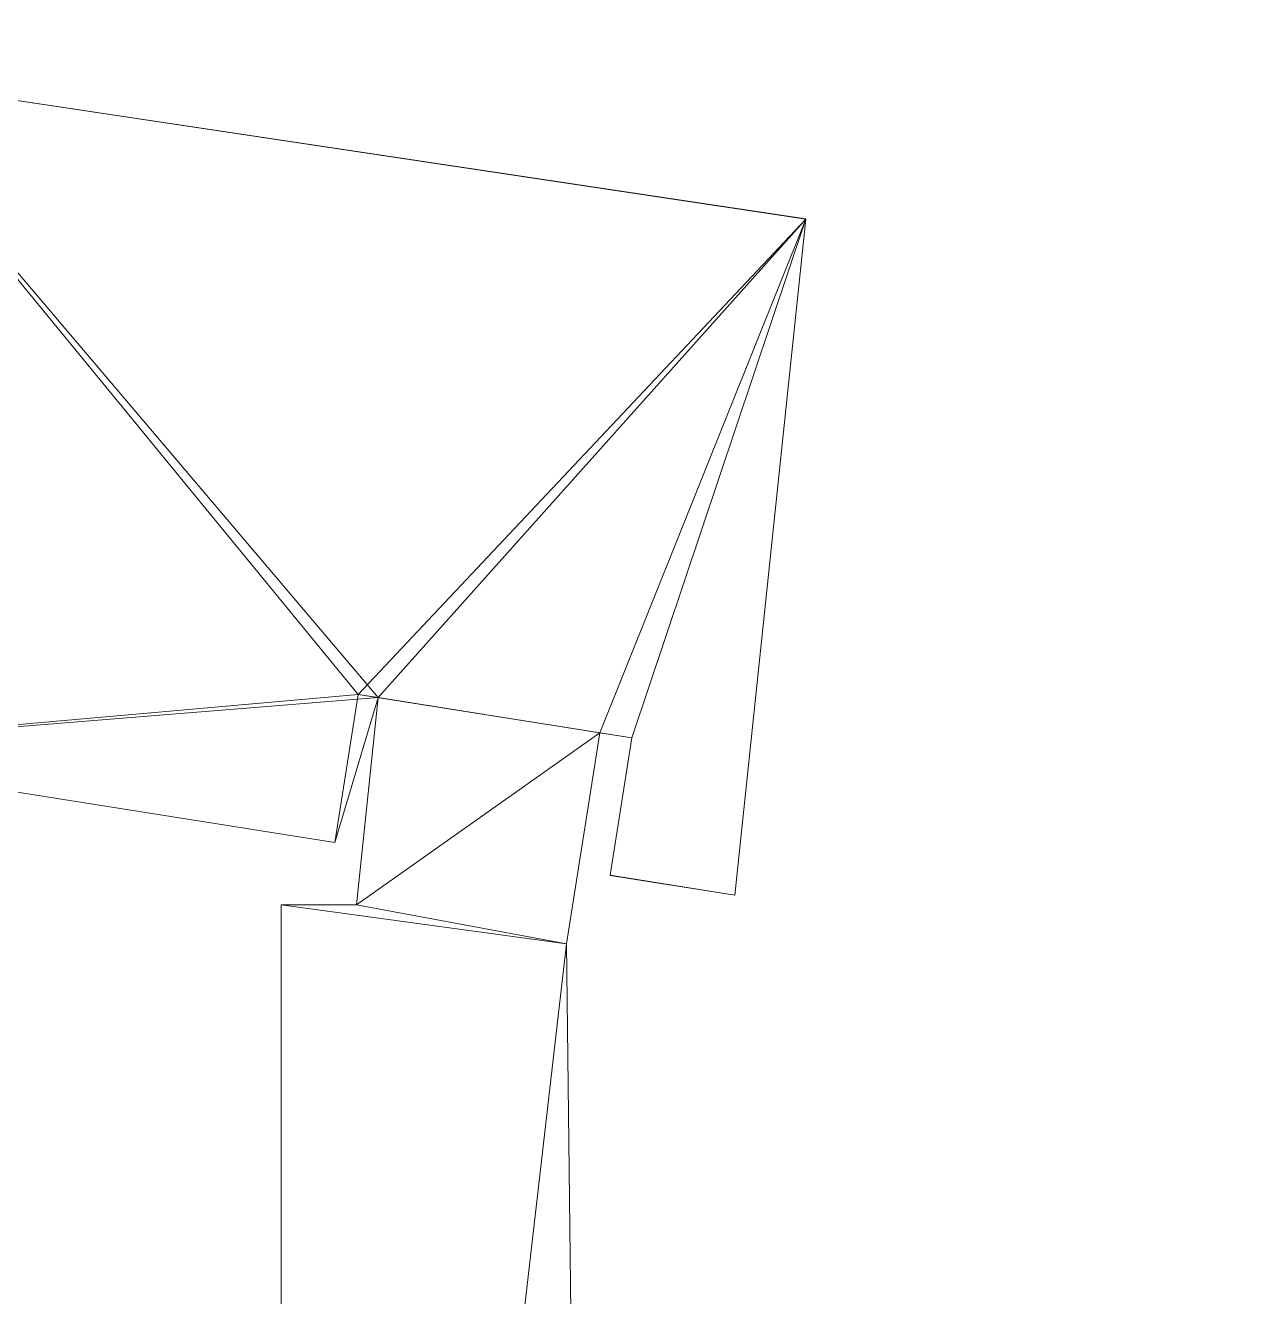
# Model space of a CAD drawing. Header units: inches. Extents: x -103556 to 1920310, y -1393088 to 690320.
# Drawn here: x 402411 to 908377, y 169468 to 690320 of the extents above; entities that cross this region are included whole.
import ezdxf

# ---------------------------------------------------------------- set-up
doc = ezdxf.new("R2010")
doc.units = ezdxf.units.IN
doc.header["$MEASUREMENT"] = 0
for name, color, linetype, lineweight in [('A-CLNG-SUSP', 5, 'Continuous', 13), ('A-FLOR-OTLN', 6, 'Continuous', 13), ('A-WALL', 2, 'Continuous', 13)]:
    doc.layers.add(name, color=color, linetype=linetype, lineweight=lineweight)

msp = doc.modelspace()

# ---------------------------------------------------------------- meshes
at = {"layer": 'A-CLNG-SUSP'}
mesh = msp.add_polyface(dxfattribs=at)
corners = [(286866, 393916, 132866), (529276, 355522, 132866), (538888, 416206, 132866), (651050, 398441, 132866), (642122, 342072, 132866), (693237, 333976, 132866), (722353, 611002, 132866), (330567, 669833, 132866)]
mesh.append_faces([[corners[k] for k in face] for face in [(3, 6, 2)]], dxfattribs={"vtx0": -1, "vtx1": -1})
mesh.append_faces([[corners[k] for k in face] for face in [(2, 6, 7, 0)]], dxfattribs={"vtx0": -1, "vtx3": -1})
mesh.append_faces([[corners[k] for k in face] for face in [(0, 1, 2)]], dxfattribs={"vtx2": -1})
mesh.append_faces([[corners[k] for k in face] for face in [(3, 4, 5, 6)]], dxfattribs={"vtx3": -1})
mesh = msp.add_polyface(dxfattribs=at)
corners = [(286866, 393916, 132864), (330567, 669833, 132864), (722353, 611002, 132864), (693237, 333976, 132864), (642122, 342072, 132864), (651050, 398441, 132864), (538888, 416206, 132864), (529276, 355522, 132864)]
mesh.append_faces([[corners[k] for k in face] for face in [(2, 5, 6, 1)]], dxfattribs={"vtx0": -1, "vtx2": -1})
mesh.append_faces([[corners[k] for k in face] for face in [(3, 4, 5, 2)]], dxfattribs={"vtx2": -1})
mesh.append_faces([[corners[k] for k in face] for face in [(6, 7, 0, 1)]], dxfattribs={"vtx3": -1})
mesh = msp.add_polyface(dxfattribs=at)
corners = [(330567, 669833, 132866), (722353, 611002, 132866), (722353, 611002, 132864), (330567, 669833, 132864)]
mesh.append_faces([[corners[k] for k in face] for face in [(0, 1, 2, 3)]])
mesh = msp.add_polyface(dxfattribs=at)
corners = [(722353, 611002, 132866), (693237, 333976, 132866), (693237, 333976, 132864), (722353, 611002, 132864)]
mesh.append_faces([[corners[k] for k in face] for face in [(0, 1, 2, 3)]])
mesh = msp.add_polyface(dxfattribs=at)
corners = [(422916, -684000, 64850), (422916, -822912, 64850), (493612, -822912, 64850), (493612, -794064, 64850), (513588, -794064, 64850), (513588, -1016360, 64850), (129983, -1023056, 64850), (129983, -1122168, 64850), (129983, -1137566, 64850), (469827, -1137566, 64850), (469827, -1116550, 64850), (1920310, -1091232, 64850), (1886767, 173467, 64850), (1626695, 173467, 64850), (1626695, 42707, 64850), (1767286, 46436, 64850), (1792691, -911443, 64850), (1637747, -911443, 64850), (1637747, -978259, 64850), (793892, -992989, 64850), (793892, -929205, 64850), (638852, -929205, 64850), (624249, 314010, 64850), (637952, 400524, 64850), (547043, 414922, 64850), (538121, 330039, 64850), (507210, 330039, 64850), (507210, -700617, 64850), (486370, -700617, 64850), (486370, -624825, 64850), (181712, -624825, 64850), (181712, -684000, 64850)]
mesh.append_faces([[corners[k] for k in face] for face in [(0, 29, 30, 31)]], dxfattribs={"vtx0": -1})
mesh.append_faces([[corners[k] for k in face] for face in [(3, 28, 0)]], dxfattribs={"vtx0": -1, "vtx1": -1, "vtx2": -1})
mesh.append_faces([[corners[k] for k in face] for face in [(5, 10, 19, 21)]], dxfattribs={"vtx0": -1, "vtx1": -1, "vtx2": -1, "vtx3": -1})
mesh.append_faces([[corners[k] for k in face] for face in [(0, 28, 29), (12, 15, 16, 11), (11, 18, 19, 10)]], dxfattribs={"vtx0": -1, "vtx2": -1})
mesh.append_faces([[corners[k] for k in face] for face in [(22, 25, 26, 27), (10, 5, 6, 7)]], dxfattribs={"vtx0": -1, "vtx3": -1})
mesh.append_faces([[corners[k] for k in face] for face in [(20, 21, 19)]], dxfattribs={"vtx1": -1})
mesh.append_faces([[corners[k] for k in face] for face in [(4, 5, 21)]], dxfattribs={"vtx1": -1, "vtx2": -1})
mesh.append_faces([[corners[k] for k in face] for face in [(21, 22, 27, 4)]], dxfattribs={"vtx1": -1, "vtx2": -1, "vtx3": -1})
mesh.append_faces([[corners[k] for k in face] for face in [(27, 28, 3, 4)]], dxfattribs={"vtx1": -1, "vtx3": -1})
mesh.append_faces([[corners[k] for k in face] for face in [(23, 24, 25, 22), (13, 14, 15, 12), (1, 2, 3, 0)]], dxfattribs={"vtx2": -1})
mesh.append_faces([[corners[k] for k in face] for face in [(16, 17, 18, 11)]], dxfattribs={"vtx2": -1, "vtx3": -1})
mesh.append_faces([[corners[k] for k in face] for face in [(7, 8, 9, 10)]], dxfattribs={"vtx3": -1})
mesh = msp.add_polyface(dxfattribs=at)
corners = [(422916, -684000, 64848), (181712, -684000, 64848), (181712, -624825, 64848), (486370, -624825, 64848), (486370, -700617, 64848), (507210, -700617, 64848), (507210, 330039, 64848), (538121, 330039, 64848), (547043, 414922, 64848), (637952, 400524, 64848), (624249, 314010, 64848), (638852, -929205, 64848), (793892, -929205, 64848), (793892, -992989, 64848), (1637747, -978259, 64848), (1637747, -911443, 64848), (1792691, -911443, 64848), (1767286, 46436, 64848), (1626695, 42707, 64848), (1626695, 173467, 64848), (1886767, 173467, 64848), (1920310, -1091232, 64848), (469827, -1116550, 64848), (469827, -1137566, 64848), (129983, -1137566, 64848), (129983, -1122168, 64848), (129983, -1023056, 64848), (513588, -1016360, 64848), (513588, -794064, 64848), (493612, -794064, 64848), (493612, -822912, 64848), (422916, -822912, 64848)]
mesh.append_faces([[corners[k] for k in face] for face in [(16, 21, 14, 15)]], dxfattribs={"vtx0": -1, "vtx1": -1})
mesh.append_faces([[corners[k] for k in face] for face in [(29, 0, 4), (11, 28, 5)]], dxfattribs={"vtx0": -1, "vtx1": -1, "vtx2": -1})
mesh.append_faces([[corners[k] for k in face] for face in [(13, 22, 27, 11)]], dxfattribs={"vtx0": -1, "vtx1": -1, "vtx2": -1, "vtx3": -1})
mesh.append_faces([[corners[k] for k in face] for face in [(29, 4, 5, 28), (0, 3, 4)]], dxfattribs={"vtx0": -1, "vtx2": -1})
mesh.append_faces([[corners[k] for k in face] for face in [(22, 25, 26, 27)]], dxfattribs={"vtx0": -1, "vtx3": -1})
mesh.append_faces([[corners[k] for k in face] for face in [(2, 3, 0, 1)]], dxfattribs={"vtx1": -1})
mesh.append_faces([[corners[k] for k in face] for face in [(27, 28, 11), (6, 7, 10)]], dxfattribs={"vtx1": -1, "vtx2": -1})
mesh.append_faces([[corners[k] for k in face] for face in [(13, 14, 21, 22), (10, 11, 5, 6), (20, 21, 16, 17)]], dxfattribs={"vtx1": -1, "vtx3": -1})
mesh.append_faces([[corners[k] for k in face] for face in [(23, 24, 25, 22), (11, 12, 13)]], dxfattribs={"vtx2": -1})
mesh.append_faces([[corners[k] for k in face] for face in [(29, 30, 31, 0), (17, 18, 19, 20), (7, 8, 9, 10)]], dxfattribs={"vtx3": -1})
mesh = msp.add_polyface(dxfattribs=at)
corners = [(538888, 416206, 132866), (529276, 355522, 132866), (529276, 355522, 132864), (538888, 416206, 132864)]
mesh.append_faces([[corners[k] for k in face] for face in [(0, 1, 2, 3)]])
mesh = msp.add_polyface(dxfattribs=at)
corners = [(538121, 330039, 64850), (547043, 414922, 64850), (547043, 414922, 64848), (538121, 330039, 64848)]
mesh.append_faces([[corners[k] for k in face] for face in [(0, 1, 2, 3)]])
mesh = msp.add_polyface(dxfattribs=at)
corners = [(651050, 398441, 132866), (538888, 416206, 132866), (538888, 416206, 132864), (651050, 398441, 132864)]
mesh.append_faces([[corners[k] for k in face] for face in [(0, 1, 2, 3)]])
mesh = msp.add_polyface(dxfattribs=at)
corners = [(547043, 414922, 64850), (637952, 400524, 64850), (637952, 400524, 64848), (547043, 414922, 64848)]
mesh.append_faces([[corners[k] for k in face] for face in [(0, 1, 2, 3)]])
mesh = msp.add_polyface(dxfattribs=at)
corners = [(637952, 400524, 64850), (624249, 314010, 64850), (624249, 314010, 64848), (637952, 400524, 64848)]
mesh.append_faces([[corners[k] for k in face] for face in [(0, 1, 2, 3)]])
mesh = msp.add_polyface(dxfattribs=at)
corners = [(642122, 342072, 132866), (651050, 398441, 132866), (651050, 398441, 132864), (642122, 342072, 132864)]
mesh.append_faces([[corners[k] for k in face] for face in [(0, 1, 2, 3)]])
mesh = msp.add_polyface(dxfattribs=at)
corners = [(529276, 355522, 132866), (286866, 393916, 132866), (286866, 393916, 132864), (529276, 355522, 132864)]
mesh.append_faces([[corners[k] for k in face] for face in [(0, 1, 2, 3)]])
mesh = msp.add_polyface(dxfattribs=at)
corners = [(693237, 333976, 132866), (642122, 342072, 132866), (642122, 342072, 132864), (693237, 333976, 132864)]
mesh.append_faces([[corners[k] for k in face] for face in [(0, 1, 2, 3)]])
mesh = msp.add_polyface(dxfattribs=at)
corners = [(507210, 330039, 64850), (538121, 330039, 64850), (538121, 330039, 64848), (507210, 330039, 64848)]
mesh.append_faces([[corners[k] for k in face] for face in [(0, 1, 2, 3)]])
mesh = msp.add_polyface(dxfattribs=at)
corners = [(507210, -700617, 64850), (507210, 330039, 64850), (507210, 330039, 64848), (507210, -700617, 64848)]
mesh.append_faces([[corners[k] for k in face] for face in [(3, 0, 1, 2)]])
mesh = msp.add_polyface(dxfattribs=at)
corners = [(624249, 314010, 64850), (638852, -929205, 64850), (638852, -929205, 64848), (624249, 314010, 64848)]
mesh.append_faces([[corners[k] for k in face] for face in [(0, 1, 2, 3)]])
at = {"layer": 'A-FLOR-OTLN'}
mesh = msp.add_polyface(dxfattribs=at)
corners = [(1886767, 173467, -60972), (1920310, -1091232, -60972), (469827, -1116550, -60972), (469827, -1137574, -60972), (210339, -1137574, -60972), (214799, -1393088, -60972), (-57609, -1393088, -60972), (-57609, -1122168, -60972), (129975, -1122168, -60972), (129975, -1023048, -60972), (513588, -1016352, -60972), (513588, -794064, -60972), (493612, -794064, -60972), (493612, -822920, -60972), (422908, -822920, -60972), (422908, -684008, -60972), (181712, -684008, -60972), (181712, -822920, -60972), (-103556, -822920, -60972), (-103556, 423264, -60972), (-77347, 423264, -60972), (-35050, 690320, -60972), (235751, 647429, -60972), (241531, 683926, -60972), (330566, 669825, -60972), (330570, 669824, -60972), (722344, 610995, -60972), (693230, 333985, -60972), (642131, 342079, -60972), (651058, 398444, -60972), (637951, 400520, -60972), (624249, 314010, -60972), (638852, -929205, -60972), (793892, -929205, -60972), (793892, -992997, -60972), (1637755, -978267, -60972), (1637755, -911451, -60972), (1792691, -911451, -60972), (1767286, 46436, -60972), (1626695, 42707, -60972), (1626695, 173467, -60972), (181712, -624825, -60972), (486370, -624825, -60972), (486370, -700609, -60972), (507202, -700609, -60972), (507202, 330047, -60972), (538114, 330047, -60972), (547035, 414919, -60972), (529272, 355523, -60972), (286870, 393916, -60972), (181712, 404968, -60972)]
mesh.append_faces([[corners[k] for k in face] for face in [(49, 47, 48), (14, 12, 13)]], dxfattribs={"vtx0": -1})
mesh.append_faces([[corners[k] for k in face] for face in [(31, 46, 30), (26, 47, 25), (43, 15, 42), (34, 10, 32, 33)]], dxfattribs={"vtx0": -1, "vtx1": -1})
mesh.append_faces([[corners[k] for k in face] for face in [(32, 11, 44, 31), (15, 43, 12, 14)]], dxfattribs={"vtx0": -1, "vtx1": -1, "vtx2": -1})
mesh.append_faces([[corners[k] for k in face] for face in [(49, 22, 25, 47), (10, 34, 2, 4)]], dxfattribs={"vtx0": -1, "vtx1": -1, "vtx2": -1, "vtx3": -1})
mesh.append_faces([[corners[k] for k in face] for face in [(26, 29, 30), (50, 21, 22, 49), (32, 10, 11), (44, 11, 12, 43), (4, 9, 10)]], dxfattribs={"vtx0": -1, "vtx2": -1})
mesh.append_faces([[corners[k] for k in face] for face in [(30, 46, 47, 26)]], dxfattribs={"vtx0": -1, "vtx2": -1, "vtx3": -1})
mesh.append_faces([[corners[k] for k in face] for face in [(40, 0, 38, 39), (24, 25, 22, 23)]], dxfattribs={"vtx1": -1})
mesh.append_faces([[corners[k] for k in face] for face in [(45, 46, 31, 44), (19, 20, 41, 18)]], dxfattribs={"vtx1": -1, "vtx2": -1})
mesh.append_faces([[corners[k] for k in face] for face in [(37, 38, 0, 1), (50, 41, 20, 21), (41, 42, 15, 16), (34, 35, 1, 2), (8, 9, 4, 5)]], dxfattribs={"vtx1": -1, "vtx3": -1})
mesh.append_faces([[corners[k] for k in face] for face in [(27, 28, 29, 26), (2, 3, 4), (6, 7, 8, 5)]], dxfattribs={"vtx2": -1})
mesh.append_faces([[corners[k] for k in face] for face in [(35, 36, 37, 1), (16, 17, 18, 41)]], dxfattribs={"vtx2": -1, "vtx3": -1})
mesh = msp.add_polyface(dxfattribs=at)
corners = [(1886767, 173467, -60960), (1626695, 173467, -60960), (1626695, 42707, -60960), (1767286, 46436, -60960), (1792691, -911451, -60960), (1637755, -911451, -60960), (1637755, -978267, -60960), (793892, -992997, -60960), (793892, -929205, -60960), (638852, -929205, -60960), (624249, 314010, -60960), (637951, 400520, -60960), (651058, 398444, -60960), (642131, 342079, -60960), (693230, 333985, -60960), (722344, 610995, -60960), (330570, 669824, -60960), (330566, 669825, -60960), (241531, 683926, -60960), (235751, 647429, -60960), (-35050, 690320, -60960), (-77347, 423264, -60960), (-103556, 423264, -60960), (-103556, -822920, -60960), (181712, -822920, -60960), (181712, -684008, -60960), (422908, -684008, -60960), (422908, -822920, -60960), (493612, -822920, -60960), (493612, -794064, -60960), (513588, -794064, -60960), (513588, -1016352, -60960), (129975, -1023048, -60960), (129975, -1122168, -60960), (-57609, -1122168, -60960), (-57609, -1393088, -60960), (214799, -1393088, -60960), (210339, -1137574, -60960), (469827, -1137574, -60960), (469827, -1116550, -60960), (1920310, -1091232, -60960), (181712, -624825, -60960), (181712, 404968, -60960), (286870, 393916, -60960), (529272, 355523, -60960), (547035, 414919, -60960), (538114, 330047, -60960), (507202, 330047, -60960), (507202, -700609, -60960), (486370, -700609, -60960), (486370, -624825, -60960)]
mesh.append_faces([[corners[k] for k in face] for face in [(35, 33, 34), (25, 23, 24), (3, 0, 1, 2), (45, 43, 44)]], dxfattribs={"vtx0": -1})
mesh.append_faces([[corners[k] for k in face] for face in [(6, 40, 4, 5), (50, 26, 49)]], dxfattribs={"vtx0": -1, "vtx1": -1})
mesh.append_faces([[corners[k] for k in face] for face in [(39, 31, 37), (26, 29, 49), (19, 43, 16)]], dxfattribs={"vtx0": -1, "vtx1": -1, "vtx2": -1})
mesh.append_faces([[corners[k] for k in face] for face in [(7, 9, 31, 39)]], dxfattribs={"vtx0": -1, "vtx1": -1, "vtx2": -1, "vtx3": -1})
mesh.append_faces([[corners[k] for k in face] for face in [(48, 30, 9, 10)]], dxfattribs={"vtx0": -1, "vtx1": -1, "vtx3": -1})
mesh.append_faces([[corners[k] for k in face] for face in [(4, 40, 0, 3), (7, 39, 40, 6), (46, 10, 11, 45), (41, 25, 26, 50)]], dxfattribs={"vtx0": -1, "vtx2": -1})
mesh.append_faces([[corners[k] for k in face] for face in [(45, 15, 16, 43), (41, 22, 23, 25)]], dxfattribs={"vtx0": -1, "vtx2": -1, "vtx3": -1})
mesh.append_faces([[corners[k] for k in face] for face in [(33, 35, 36, 37)]], dxfattribs={"vtx0": -1, "vtx3": -1})
mesh.append_faces([[corners[k] for k in face] for face in [(8, 9, 7), (38, 39, 37)]], dxfattribs={"vtx1": -1})
mesh.append_faces([[corners[k] for k in face] for face in [(30, 31, 9), (32, 33, 37, 31), (47, 48, 10, 46), (20, 21, 42)]], dxfattribs={"vtx1": -1, "vtx2": -1})
mesh.append_faces([[corners[k] for k in face] for face in [(11, 12, 15, 45)]], dxfattribs={"vtx1": -1, "vtx2": -1, "vtx3": -1})
mesh.append_faces([[corners[k] for k in face] for face in [(29, 30, 48, 49), (41, 42, 21, 22), (42, 43, 19, 20)]], dxfattribs={"vtx1": -1, "vtx3": -1})
mesh.append_faces([[corners[k] for k in face] for face in [(27, 28, 29, 26), (17, 18, 19, 16)]], dxfattribs={"vtx2": -1})
mesh.append_faces([[corners[k] for k in face] for face in [(12, 13, 14, 15)]], dxfattribs={"vtx3": -1})
mesh = msp.add_polyface(dxfattribs=at)
corners = [(722344, 610995, -60972), (330570, 669824, -60972), (330570, 669824, -60960), (722344, 610995, -60960)]
mesh.append_faces([[corners[k] for k in face] for face in [(0, 1, 2, 3)]])
mesh = msp.add_polyface(dxfattribs=at)
corners = [(693230, 333985, -60972), (722344, 610995, -60972), (722344, 610995, -60960), (693230, 333985, -60960)]
mesh.append_faces([[corners[k] for k in face] for face in [(0, 1, 2, 3)]])
mesh = msp.add_polyface(dxfattribs=at)
corners = [(529272, 355523, -60972), (547035, 414919, -60972), (547035, 414919, -60960), (529272, 355523, -60960)]
mesh.append_faces([[corners[k] for k in face] for face in [(3, 0, 1, 2)]])
mesh = msp.add_polyface(dxfattribs=at)
corners = [(547035, 414919, -60972), (538114, 330047, -60972), (538114, 330047, -60960), (547035, 414919, -60960)]
mesh.append_faces([[corners[k] for k in face] for face in [(0, 1, 2, 3)]])
mesh = msp.add_polyface(dxfattribs=at)
corners = [(624249, 314010, -60972), (637951, 400520, -60972), (637951, 400520, -60960), (624249, 314010, -60960)]
mesh.append_faces([[corners[k] for k in face] for face in [(0, 1, 2, 3)]])
mesh = msp.add_polyface(dxfattribs=at)
corners = [(637951, 400520, -60972), (651058, 398444, -60972), (651058, 398444, -60960), (637951, 400520, -60960)]
mesh.append_faces([[corners[k] for k in face] for face in [(3, 0, 1, 2)]])
mesh = msp.add_polyface(dxfattribs=at)
corners = [(651058, 398444, -60972), (642131, 342079, -60972), (642131, 342079, -60960), (651058, 398444, -60960)]
mesh.append_faces([[corners[k] for k in face] for face in [(0, 1, 2, 3)]])
mesh = msp.add_polyface(dxfattribs=at)
corners = [(286870, 393916, -60972), (529272, 355523, -60972), (529272, 355523, -60960), (286870, 393916, -60960)]
mesh.append_faces([[corners[k] for k in face] for face in [(0, 1, 2, 3)]])
mesh = msp.add_polyface(dxfattribs=at)
corners = [(642131, 342079, -60972), (693230, 333985, -60972), (693230, 333985, -60960), (642131, 342079, -60960)]
mesh.append_faces([[corners[k] for k in face] for face in [(0, 1, 2, 3)]])
mesh = msp.add_polyface(dxfattribs=at)
corners = [(507202, 330047, -60972), (507202, -700609, -60972), (507202, -700609, -60960), (507202, 330047, -60960)]
mesh.append_faces([[corners[k] for k in face] for face in [(0, 1, 2, 3)]])
mesh = msp.add_polyface(dxfattribs=at)
corners = [(538114, 330047, -60972), (507202, 330047, -60972), (507202, 330047, -60960), (538114, 330047, -60960)]
mesh.append_faces([[corners[k] for k in face] for face in [(3, 0, 1, 2)]])
mesh = msp.add_polyface(dxfattribs=at)
corners = [(638852, -929205, -60972), (624249, 314010, -60972), (624249, 314010, -60960), (638852, -929205, -60960)]
mesh.append_faces([[corners[k] for k in face] for face in [(0, 1, 2, 3)]])
at = {"layer": 'A-WALL'}
mesh = msp.add_polyface(dxfattribs=at)
corners = [(330575, 669832, -60960), (722345, 611003, -60960), (722344, 610995, -60960), (330574, 669824, -60960), (330575, 669832, -60960)]
mesh.append_faces([[corners[k] for k in face] for face in [(3, 1, 2)]], dxfattribs={"vtx0": -1})
mesh.append_faces([[corners[k] for k in face] for face in [(4, 0, 1, 3)]], dxfattribs={"vtx2": -1})
mesh = msp.add_polyface(dxfattribs=at)
corners = [(722345, 611003, 132768), (330575, 669832, 132768), (330574, 669824, 132768), (722344, 610995, 132768)]
mesh.append_faces([[corners[k] for k in face] for face in [(0, 1, 2, 3)]])
mesh = msp.add_polyface(dxfattribs=at)
corners = [(722344, 610995, -60960), (722344, 610995, 132768), (330574, 669824, 132768), (330574, 669824, -60960)]
mesh.append_faces([[corners[k] for k in face] for face in [(2, 3, 0, 1)]])
mesh = msp.add_polyface(dxfattribs=at)
corners = [(722345, 611003, -60960), (330575, 669832, -60960), (330575, 669832, 91584), (330575, 669832, 132768), (722345, 611003, 132768)]
mesh.append_faces([[corners[k] for k in face] for face in [(2, 4, 0, 1)]], dxfattribs={"vtx0": -1})
mesh.append_faces([[corners[k] for k in face] for face in [(2, 3, 4)]], dxfattribs={"vtx2": -1})
mesh = msp.add_polyface(dxfattribs=at)
corners = [(693230, 333985, -60960), (693230, 333985, 132768), (722344, 610995, 132768), (722345, 611003, 132768), (722345, 611003, -60960), (722344, 610995, -60960)]
mesh.append_faces([[corners[k] for k in face] for face in [(2, 3, 4, 5), (5, 0, 1, 2)]], dxfattribs={"vtx3": -1})
mesh = msp.add_polyface(dxfattribs=at)
corners = [(722353, 611002, -60960), (693237, 333984, -60960), (693230, 333985, -60960), (722344, 610995, -60960), (722345, 611003, -60960)]
mesh.append_faces([[corners[k] for k in face] for face in [(0, 1, 3, 4), (2, 3, 1)]], dxfattribs={"vtx1": -1})
mesh = msp.add_polyface(dxfattribs=at)
corners = [(693237, 333984, 132768), (722353, 611002, 132768), (722345, 611003, 132768), (722344, 610995, 132768), (693230, 333985, 132768)]
mesh.append_faces([[corners[k] for k in face] for face in [(0, 1, 3, 4), (2, 3, 1)]], dxfattribs={"vtx1": -1})
mesh = msp.add_polyface(dxfattribs=at)
corners = [(693237, 333984, -60960), (722353, 611002, -60960), (722353, 611002, 132768), (693237, 333984, 132768)]
mesh.append_faces([[corners[k] for k in face] for face in [(3, 0, 1, 2)]])
mesh = msp.add_polyface(dxfattribs=at)
corners = [(722345, 611003, -60960), (722345, 611003, 132768), (722344, 610995, 132768), (722344, 610995, -60960)]
mesh.append_faces([[corners[k] for k in face] for face in [(3, 0, 1, 2)]])
mesh = msp.add_polyface(dxfattribs=at)
corners = [(722353, 611002, 132768), (722353, 611002, -60960), (722345, 611003, -60960), (722345, 611003, 132768)]
mesh.append_faces([[corners[k] for k in face] for face in [(0, 1, 2, 3)]])
mesh = msp.add_polyface(dxfattribs=at)
corners = [(529270, 355532, -60960), (529270, 355532, 132768), (538881, 416215, 132768), (538881, 416215, -60960)]
mesh.append_faces([[corners[k] for k in face] for face in [(2, 3, 0, 1)]])
mesh = msp.add_polyface(dxfattribs=at)
corners = [(538889, 416214, -60960), (538888, 416206, -60960), (529278, 355530, -60960), (529270, 355532, -60960), (538881, 416215, -60960)]
mesh.append_faces([[corners[k] for k in face] for face in [(0, 1, 4), (3, 4, 1, 2)]], dxfattribs={"vtx1": -1})
mesh = msp.add_polyface(dxfattribs=at)
corners = [(529278, 355530, 132768), (538888, 416206, 132768), (538889, 416214, 132768), (538881, 416215, 132768), (529270, 355532, 132768)]
mesh.append_faces([[corners[k] for k in face] for face in [(1, 2, 3), (4, 0, 1, 3)]], dxfattribs={"vtx2": -1})
mesh = msp.add_polyface(dxfattribs=at)
corners = [(529278, 355530, -60960), (538888, 416206, -60960), (538889, 416214, -60960), (538889, 416214, 132768), (538888, 416206, 132768), (529278, 355530, 132768)]
mesh.append_faces([[corners[k] for k in face] for face in [(3, 4, 1, 2)]], dxfattribs={"vtx1": -1})
mesh.append_faces([[corners[k] for k in face] for face in [(5, 0, 1, 4)]], dxfattribs={"vtx2": -1})
mesh = msp.add_polyface(dxfattribs=at)
corners = [(547034, 414916, -60960), (538114, 330047, -60960), (538113, 330039, -60960), (538113, 330039, 64752), (538114, 330047, 64752), (547034, 414916, 64752)]
mesh.append_faces([[corners[k] for k in face] for face in [(3, 4, 1, 2)]], dxfattribs={"vtx1": -1})
mesh.append_faces([[corners[k] for k in face] for face in [(4, 5, 0, 1)]], dxfattribs={"vtx3": -1})
mesh = msp.add_polyface(dxfattribs=at)
corners = [(538113, 330039, -60960), (538114, 330047, -60960), (547034, 414916, -60960), (547042, 414914, -60960), (538121, 330039, -60960)]
mesh.append_faces([[corners[k] for k in face] for face in [(0, 1, 4), (3, 4, 1, 2)]], dxfattribs={"vtx1": -1})
mesh = msp.add_polyface(dxfattribs=at)
corners = [(547034, 414916, 64752), (538114, 330047, 64752), (538113, 330039, 64752), (538121, 330039, 64752), (547042, 414914, 64752)]
mesh.append_faces([[corners[k] for k in face] for face in [(1, 2, 3), (4, 0, 1, 3)]], dxfattribs={"vtx2": -1})
mesh = msp.add_polyface(dxfattribs=at)
corners = [(547042, 414914, -60960), (547042, 414914, 64752), (538121, 330039, 64752), (538121, 330039, -60960)]
mesh.append_faces([[corners[k] for k in face] for face in [(2, 3, 0, 1)]])
mesh = msp.add_polyface(dxfattribs=at)
corners = [(538889, 416214, 132768), (538889, 416214, -60960), (538881, 416215, -60960), (538881, 416215, 132768)]
mesh.append_faces([[corners[k] for k in face] for face in [(0, 1, 2, 3)]])
mesh = msp.add_polyface(dxfattribs=at)
corners = [(651058, 398440, -60960), (651050, 398441, -60960), (637959, 400515, -60960), (637951, 400516, -60960), (547042, 414914, -60960), (547034, 414916, -60960), (538888, 416206, -60960), (538889, 416214, -60960), (651059, 398448, -60960)]
mesh.append_faces([[corners[k] for k in face] for face in [(7, 5, 6)]], dxfattribs={"vtx0": -1})
mesh.append_faces([[corners[k] for k in face] for face in [(5, 7, 4), (4, 7, 3), (3, 8, 2)]], dxfattribs={"vtx0": -1, "vtx1": -1})
mesh.append_faces([[corners[k] for k in face] for face in [(3, 7, 8)]], dxfattribs={"vtx0": -1, "vtx2": -1})
mesh.append_faces([[corners[k] for k in face] for face in [(1, 2, 8)]], dxfattribs={"vtx1": -1, "vtx2": -1})
mesh.append_faces([[corners[k] for k in face] for face in [(8, 0, 1)]], dxfattribs={"vtx2": -1})
mesh = msp.add_polyface(dxfattribs=at)
corners = [(538888, 416206, 132768), (651050, 398441, 132768), (651058, 398440, 132768), (651059, 398448, 132768), (538889, 416214, 132768)]
mesh.append_faces([[corners[k] for k in face] for face in [(1, 2, 3), (4, 0, 1, 3)]], dxfattribs={"vtx2": -1})
mesh = msp.add_polyface(dxfattribs=at)
corners = [(538888, 416206, -60960), (538888, 416206, 132768), (538889, 416214, 132768), (538889, 416214, -60960)]
mesh.append_faces([[corners[k] for k in face] for face in [(3, 0, 1, 2)]])
mesh = msp.add_polyface(dxfattribs=at)
corners = [(538888, 416206, -60960), (547034, 414916, -60960), (547042, 414914, -60960), (637951, 400516, -60960), (637959, 400515, -60960), (651050, 398441, -60960), (651058, 398440, -60960), (651058, 398440, 132768), (651050, 398441, 132768), (538888, 416206, 132768)]
mesh.append_faces([[corners[k] for k in face] for face in [(2, 9, 1), (9, 3, 8), (5, 8, 4), (4, 8, 3)]], dxfattribs={"vtx0": -1, "vtx1": -1})
mesh.append_faces([[corners[k] for k in face] for face in [(9, 2, 3)]], dxfattribs={"vtx0": -1, "vtx2": -1})
mesh.append_faces([[corners[k] for k in face] for face in [(0, 1, 9)]], dxfattribs={"vtx1": -1})
mesh.append_faces([[corners[k] for k in face] for face in [(5, 6, 7, 8)]], dxfattribs={"vtx3": -1})
mesh = msp.add_polyface(dxfattribs=at)
corners = [(538889, 416214, -60960), (538889, 416214, 132768), (651059, 398448, 132768), (651059, 398448, -60960)]
mesh.append_faces([[corners[k] for k in face] for face in [(2, 3, 0, 1)]])
mesh = msp.add_polyface(dxfattribs=at)
corners = [(547034, 414916, -60960), (547034, 414916, 64752), (547042, 414914, 64752), (547042, 414914, -60960)]
mesh.append_faces([[corners[k] for k in face] for face in [(3, 0, 1, 2)]])
mesh = msp.add_polyface(dxfattribs=at)
corners = [(624249, 314010, -60960), (624249, 314010, 64752), (637951, 400516, 64752), (637951, 400516, -60960)]
mesh.append_faces([[corners[k] for k in face] for face in [(2, 3, 0, 1)]])
mesh = msp.add_polyface(dxfattribs=at)
corners = [(637959, 400515, -60960), (624257, 314009, -60960), (624249, 314010, -60960), (637951, 400516, -60960)]
mesh.append_faces([[corners[k] for k in face] for face in [(3, 0, 1, 2)]])
mesh = msp.add_polyface(dxfattribs=at)
corners = [(624257, 314009, 64752), (637959, 400515, 64752), (637951, 400516, 64752), (624249, 314010, 64752)]
mesh.append_faces([[corners[k] for k in face] for face in [(0, 1, 2, 3)]])
mesh = msp.add_polyface(dxfattribs=at)
corners = [(624257, 314009, -60960), (637959, 400515, -60960), (637959, 400515, 64752), (624257, 314009, 64752)]
mesh.append_faces([[corners[k] for k in face] for face in [(3, 0, 1, 2)]])
mesh = msp.add_polyface(dxfattribs=at)
corners = [(637959, 400515, 64752), (637959, 400515, -60960), (637951, 400516, -60960), (637951, 400516, 64752)]
mesh.append_faces([[corners[k] for k in face] for face in [(1, 2, 3, 0)]])
mesh = msp.add_polyface(dxfattribs=at)
corners = [(651050, 398441, -60960), (642122, 342072, -60960), (642122, 342072, 132768), (651050, 398441, 132768)]
mesh.append_faces([[corners[k] for k in face] for face in [(3, 0, 1, 2)]])
mesh = msp.add_polyface(dxfattribs=at)
corners = [(642122, 342072, -60960), (651050, 398441, -60960), (651058, 398440, -60960), (642131, 342079, -60960), (642129, 342071, -60960)]
mesh.append_faces([[corners[k] for k in face] for face in [(0, 1, 3, 4), (2, 3, 1)]], dxfattribs={"vtx1": -1})
mesh = msp.add_polyface(dxfattribs=at)
corners = [(651050, 398441, 132768), (642122, 342072, 132768), (642129, 342071, 132768), (642131, 342079, 132768), (651058, 398440, 132768)]
mesh.append_faces([[corners[k] for k in face] for face in [(0, 1, 3, 4), (2, 3, 1)]], dxfattribs={"vtx1": -1})
mesh = msp.add_polyface(dxfattribs=at)
corners = [(651058, 398440, -60960), (651058, 398440, 132768), (642131, 342079, 132768), (642129, 342071, 132768), (642129, 342071, -60960), (642131, 342079, -60960)]
mesh.append_faces([[corners[k] for k in face] for face in [(2, 3, 4, 5), (5, 0, 1, 2)]], dxfattribs={"vtx3": -1})
mesh = msp.add_polyface(dxfattribs=at)
corners = [(651050, 398441, -60960), (651050, 398441, 132768), (651058, 398440, 132768), (651058, 398440, -60960)]
mesh.append_faces([[corners[k] for k in face] for face in [(3, 0, 1, 2)]])
mesh = msp.add_polyface(dxfattribs=at)
corners = [(651058, 398440, 132768), (651058, 398440, -60960), (651059, 398448, -60960), (651059, 398448, 132768)]
mesh.append_faces([[corners[k] for k in face] for face in [(0, 1, 2, 3)]])
mesh = msp.add_polyface(dxfattribs=at)
corners = [(529276, 355522, -60960), (286874, 393915, -60960), (286874, 393915, -60960), (286875, 393923, -60960), (529270, 355532, -60960), (529278, 355530, -60960)]
mesh.append_faces([[corners[k] for k in face] for face in [(4, 0, 1, 2)]], dxfattribs={"vtx0": -1, "vtx3": -1})
mesh.append_faces([[corners[k] for k in face] for face in [(3, 4, 2)]], dxfattribs={"vtx1": -1})
mesh.append_faces([[corners[k] for k in face] for face in [(4, 5, 0)]], dxfattribs={"vtx2": -1})
mesh = msp.add_polyface(dxfattribs=at)
corners = [(286874, 393915, 132768), (529276, 355522, 132768), (529278, 355530, 132768), (529270, 355532, 132768), (286875, 393923, 132768)]
mesh.append_faces([[corners[k] for k in face] for face in [(0, 1, 3, 4), (2, 3, 1)]], dxfattribs={"vtx1": -1})
mesh = msp.add_polyface(dxfattribs=at)
corners = [(286874, 393915, 132768), (286874, 393915, 91584), (286874, 393915, -60960), (529276, 355522, -60960), (529276, 355522, 132768)]
mesh.append_faces([[corners[k] for k in face] for face in [(1, 4, 0)]], dxfattribs={"vtx0": -1})
mesh.append_faces([[corners[k] for k in face] for face in [(3, 4, 1, 2)]], dxfattribs={"vtx1": -1})
mesh = msp.add_polyface(dxfattribs=at)
corners = [(286875, 393923, -60960), (286875, 393923, 132768), (529270, 355532, 132768), (529278, 355530, 132768), (529278, 355530, -60960), (529270, 355532, -60960)]
mesh.append_faces([[corners[k] for k in face] for face in [(5, 2, 3, 4)]], dxfattribs={"vtx0": -1})
mesh.append_faces([[corners[k] for k in face] for face in [(0, 1, 2, 5)]], dxfattribs={"vtx2": -1})
mesh = msp.add_polyface(dxfattribs=at)
corners = [(529278, 355530, -60960), (529278, 355530, 132768), (529270, 355532, 132768), (529270, 355532, -60960)]
mesh.append_faces([[corners[k] for k in face] for face in [(3, 0, 1, 2)]])
mesh = msp.add_polyface(dxfattribs=at)
corners = [(529276, 355522, 132768), (529276, 355522, -60960), (529278, 355530, -60960), (529278, 355530, 132768)]
mesh.append_faces([[corners[k] for k in face] for face in [(0, 1, 2, 3)]])
mesh = msp.add_polyface(dxfattribs=at)
corners = [(642122, 342072, 132768), (642122, 342072, -60960), (642129, 342071, -60960), (642129, 342071, 132768)]
mesh.append_faces([[corners[k] for k in face] for face in [(0, 1, 2, 3)]])
mesh = msp.add_polyface(dxfattribs=at)
corners = [(693237, 333976, -60960), (642129, 342071, -60960), (642131, 342079, -60960), (693230, 333985, -60960), (693237, 333984, -60960)]
mesh.append_faces([[corners[k] for k in face] for face in [(0, 1, 3, 4), (2, 3, 1)]], dxfattribs={"vtx1": -1})
mesh = msp.add_polyface(dxfattribs=at)
corners = [(642129, 342071, 132768), (693237, 333976, 132768), (693237, 333984, 132768), (693230, 333985, 132768), (642131, 342079, 132768)]
mesh.append_faces([[corners[k] for k in face] for face in [(0, 1, 3, 4), (2, 3, 1)]], dxfattribs={"vtx1": -1})
mesh = msp.add_polyface(dxfattribs=at)
corners = [(642129, 342071, -60960), (642129, 342071, 132768), (642131, 342079, 132768), (642131, 342079, -60960)]
mesh.append_faces([[corners[k] for k in face] for face in [(3, 0, 1, 2)]])
mesh = msp.add_polyface(dxfattribs=at)
corners = [(642129, 342071, -60960), (693237, 333976, -60960), (693237, 333976, 132768), (642129, 342071, 132768)]
mesh.append_faces([[corners[k] for k in face] for face in [(3, 0, 1, 2)]])
mesh = msp.add_polyface(dxfattribs=at)
corners = [(642131, 342079, -60960), (642131, 342079, 132768), (693230, 333985, 132768), (693237, 333984, 132768), (693237, 333984, -60960), (693230, 333985, -60960)]
mesh.append_faces([[corners[k] for k in face] for face in [(2, 3, 4, 5), (5, 0, 1, 2)]], dxfattribs={"vtx3": -1})
mesh = msp.add_polyface(dxfattribs=at)
corners = [(693237, 333984, -60960), (693237, 333984, 132768), (693230, 333985, 132768), (693230, 333985, -60960)]
mesh.append_faces([[corners[k] for k in face] for face in [(3, 0, 1, 2)]])
mesh = msp.add_polyface(dxfattribs=at)
corners = [(693237, 333976, 132768), (693237, 333976, -60960), (693237, 333984, -60960), (693237, 333984, 132768)]
mesh.append_faces([[corners[k] for k in face] for face in [(0, 1, 2, 3)]])
mesh = msp.add_polyface(dxfattribs=at)
corners = [(538114, 330047, -60960), (507202, 330047, -60960), (507202, 330047, 64752), (538114, 330047, 64752)]
mesh.append_faces([[corners[k] for k in face] for face in [(3, 0, 1, 2)]])
mesh = msp.add_polyface(dxfattribs=at)
corners = [(507202, 330047, -60960), (538114, 330047, -60960), (538113, 330039, -60960), (507210, 330039, -60960), (507202, 330039, -60960)]
mesh.append_faces([[corners[k] for k in face] for face in [(3, 0, 1, 2)]], dxfattribs={"vtx0": -1})
mesh.append_faces([[corners[k] for k in face] for face in [(3, 4, 0)]], dxfattribs={"vtx2": -1})
mesh = msp.add_polyface(dxfattribs=at)
corners = [(538114, 330047, 64752), (507202, 330047, 64752), (507202, 330039, 64752), (507210, 330039, 64752), (538113, 330039, 64752)]
mesh.append_faces([[corners[k] for k in face] for face in [(3, 0, 1, 2)]], dxfattribs={"vtx0": -1})
mesh.append_faces([[corners[k] for k in face] for face in [(3, 4, 0)]], dxfattribs={"vtx2": -1})
mesh = msp.add_polyface(dxfattribs=at)
corners = [(507202, 330047, 64752), (507202, 330047, -60960), (507202, 330039, -60960), (507202, 330039, 64752)]
mesh.append_faces([[corners[k] for k in face] for face in [(0, 1, 2, 3)]])
mesh = msp.add_polyface(dxfattribs=at)
corners = [(538113, 330039, -60960), (538113, 330039, 64752), (507210, 330039, 64752), (507202, 330039, 64752), (507202, 330039, -60960), (507210, 330039, -60960)]
mesh.append_faces([[corners[k] for k in face] for face in [(2, 3, 4, 5), (5, 0, 1, 2)]], dxfattribs={"vtx3": -1})
mesh = msp.add_polyface(dxfattribs=at)
corners = [(507202, 330039, -60960), (507202, -700609, -60960), (507202, -700617, -60960), (507202, -700617, 64752), (507202, -700609, 64752), (507202, 330039, 64752)]
mesh.append_faces([[corners[k] for k in face] for face in [(2, 3, 4, 1)]], dxfattribs={"vtx2": -1})
mesh.append_faces([[corners[k] for k in face] for face in [(4, 5, 0, 1)]], dxfattribs={"vtx3": -1})
mesh = msp.add_polyface(dxfattribs=at)
corners = [(507202, -700617, -60960), (507202, -700609, -60960), (507202, 330039, -60960), (507210, 330039, -60960), (507210, -700617, -60960)]
mesh.append_faces([[corners[k] for k in face] for face in [(0, 1, 4), (3, 4, 1, 2)]], dxfattribs={"vtx1": -1})
mesh = msp.add_polyface(dxfattribs=at)
corners = [(507202, 330039, 64752), (507202, -700609, 64752), (507202, -700617, 64752), (507210, -700617, 64752), (507210, 330039, 64752)]
mesh.append_faces([[corners[k] for k in face] for face in [(1, 2, 3), (4, 0, 1, 3)]], dxfattribs={"vtx2": -1})
mesh = msp.add_polyface(dxfattribs=at)
corners = [(507202, 330039, -60960), (507202, 330039, 64752), (507210, 330039, 64752), (507210, 330039, -60960)]
mesh.append_faces([[corners[k] for k in face] for face in [(3, 0, 1, 2)]])
mesh = msp.add_polyface(dxfattribs=at)
corners = [(507210, 330039, -60960), (507210, 330039, 64752), (507210, -700617, 64752), (507210, -700617, -60960)]
mesh.append_faces([[corners[k] for k in face] for face in [(2, 3, 0, 1)]])
mesh = msp.add_polyface(dxfattribs=at)
corners = [(538114, 330047, -60960), (538114, 330047, 64752), (538113, 330039, 64752), (538113, 330039, -60960)]
mesh.append_faces([[corners[k] for k in face] for face in [(3, 0, 1, 2)]])
mesh = msp.add_polyface(dxfattribs=at)
corners = [(538113, 330039, 64752), (538113, 330039, -60960), (538121, 330039, -60960), (538121, 330039, 64752)]
mesh.append_faces([[corners[k] for k in face] for face in [(0, 1, 2, 3)]])
mesh = msp.add_polyface(dxfattribs=at)
corners = [(638852, -929197, -60960), (638852, -929197, 64752), (624249, 314010, 64752), (624249, 314010, -60960)]
mesh.append_faces([[corners[k] for k in face] for face in [(2, 3, 0, 1)]])
mesh = msp.add_polyface(dxfattribs=at)
corners = [(624257, 314009, -60960), (638860, -929197, -60960), (638852, -929197, -60960), (624249, 314010, -60960)]
mesh.append_faces([[corners[k] for k in face] for face in [(0, 1, 2, 3)]])
mesh = msp.add_polyface(dxfattribs=at)
corners = [(638860, -929197, 64752), (624257, 314009, 64752), (624249, 314010, 64752), (638852, -929197, 64752)]
mesh.append_faces([[corners[k] for k in face] for face in [(3, 0, 1, 2)]])
mesh = msp.add_polyface(dxfattribs=at)
corners = [(624257, 314009, 64752), (624257, 314009, -60960), (624249, 314010, -60960), (624249, 314010, 64752)]
mesh.append_faces([[corners[k] for k in face] for face in [(0, 1, 2, 3)]])
mesh = msp.add_polyface(dxfattribs=at)
corners = [(624257, 314009, -60960), (624257, 314009, 64752), (624249, 314010, 64752), (624249, 314010, -60960)]
mesh.append_faces([[corners[k] for k in face] for face in [(2, 3, 0, 1)]])
mesh = msp.add_polyface(dxfattribs=at)
corners = [(638860, -929197, -60960), (624257, 314009, -60960), (624257, 314009, 64752), (638860, -929197, 64752)]
mesh.append_faces([[corners[k] for k in face] for face in [(2, 3, 0, 1)]])

doc.saveas('drawing.dxf')
